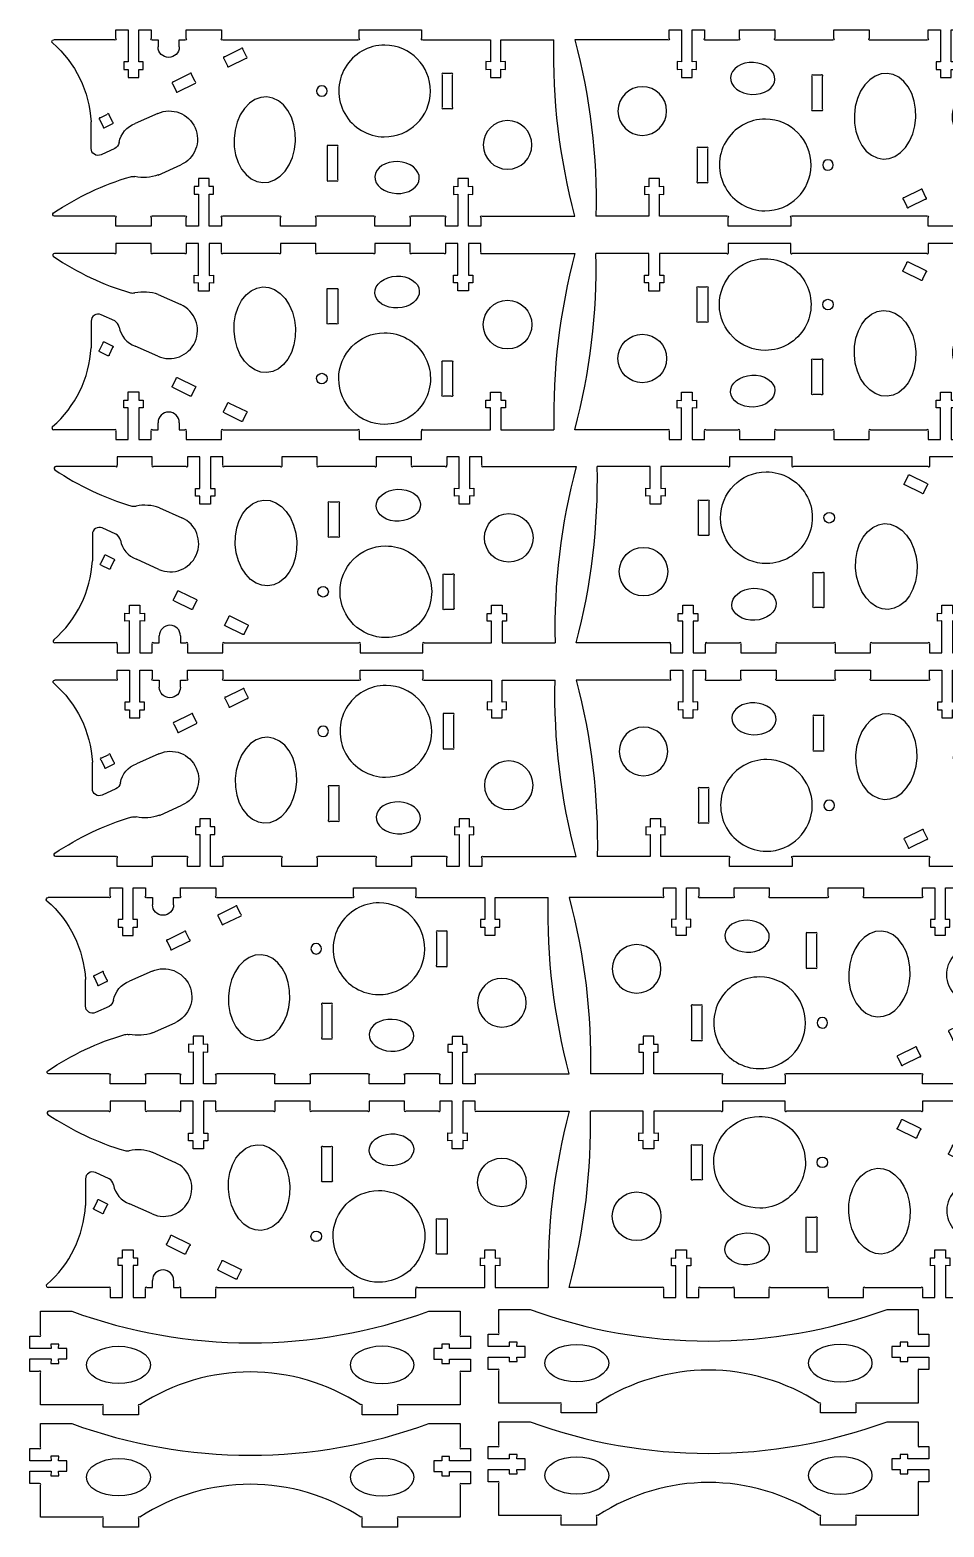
# Model space of a CAD drawing. Extents: x 127 to 2085, y -245 to 419.
# Drawn here: x 1653.5 to 1912.8, y -244.5 to 180 of the extents above; entities that cross this region are included whole.
import ezdxf

# ---------------------------------------------------------------- set-up
doc = ezdxf.new("R2010")
doc.units = 0
doc.layers.get('0').update_dxf_attribs({"linetype": 'CONTINUOUS'})
doc.layers.add('CUT', color=7, linetype='CONTINUOUS')

# ---------------------------------------------------------------- blocks, each defined once
blk = doc.blocks.new('SIDE')
at = {"layer": 'CUT', "color": 5}
for p, q in [((1473.71, -138.64), (1456.75, -138.64)), ((1484.1, -135.84), (1474.1, -135.84)), ((1474.1, -135.84), (1474.1, -138.26)), ((1484.1, -138.26), (1484.1, -135.84)), ((1493.71, -138.64), (1484.48, -138.64)), ((1497.6, -135.84), (1494.1, -135.84)), ((1494.1, -135.84), (1494.1, -138.26)), ((1497.6, -144.84), (1497.6, -135.84)), ((1504.1, -135.84), (1500.6, -135.84)), ((1500.6, -135.84), (1500.6, -144.88)), ((1504.1, -138.26), (1504.1, -135.84)), ((1520.46, -138.64), (1504.48, -138.64)), ((1530.85, -135.84), (1520.85, -135.84)), ((1520.85, -135.84), (1520.85, -138.26)), ((1530.85, -138.26), (1530.85, -135.84)), ((1547.21, -138.64), (1531.23, -138.64)), ((1557.6, -135.84), (1547.6, -135.84)), ((1547.6, -135.84), (1547.6, -138.26)), ((1557.6, -138.26), (1557.6, -135.84)), ((1567.21, -138.64), (1557.98, -138.64)), ((1571.1, -135.84), (1567.6, -135.84)), ((1567.6, -135.84), (1567.6, -138.26)), ((1571.1, -144.84), (1571.1, -135.84)), ((1577.6, -135.84), (1574.1, -135.84)), ((1574.1, -135.84), (1574.1, -144.84)), ((1577.6, -138.26), (1577.6, -135.84)), ((1496.35, -147.06), (1496.35, -144.84)), ((1496.35, -144.84), (1497.6, -144.88)), ((1497.6, -147.02), (1496.35, -147.06)), ((1497.6, -144.88), (1497.6, -144.84)), ((1497.6, -149.34), (1497.6, -147.02)), ((1500.6, -144.88), (1501.85, -144.84)), ((1501.85, -147.06), (1500.6, -147.02)), ((1500.6, -147.02), (1500.6, -149.34)), ((1501.85, -144.84), (1501.85, -147.06)), ((1569.85, -147.02), (1569.85, -144.8)), ((1569.85, -144.8), (1571.1, -144.84)), ((1571.1, -146.98), (1569.85, -147.02)), ((1571.1, -144.84), (1571.1, -144.84)), ((1571.1, -149.3), (1571.1, -146.98)), ((1574.1, -144.84), (1575.35, -144.8)), ((1575.35, -147.02), (1574.1, -146.98)), ((1574.1, -146.98), (1574.1, -149.3)), ((1575.35, -144.8), (1575.35, -147.02)), ((1486.12, -150.31), (1492.51, -153.16)), ((1500.6, -149.34), (1497.6, -149.34)), ((1574.1, -149.3), (1571.1, -149.3)), ((1473.8, -157.8), (1469.92, -156.05)), ((1467.1, -157.87), (1467.1, -165.34)), ((1467.1, -165.34), (1467.1, -165.39)), ((1486, -167.78), (1479.61, -164.93)), ((1477.6, -180.26), (1477.6, -177.94)), ((1477.6, -177.94), (1480.6, -177.94)), ((1480.6, -177.94), (1480.6, -180.26)), ((1580.35, -180.3), (1580.35, -177.98)), ((1580.35, -177.98), (1583.35, -177.98)), ((1583.35, -177.98), (1583.35, -180.3)), ((1476.35, -182.44), (1476.35, -180.22)), ((1476.35, -180.22), (1477.6, -180.26)), ((1477.6, -182.4), (1476.35, -182.44)), ((1477.6, -191.44), (1477.6, -182.4)), ((1480.6, -180.26), (1481.85, -180.22)), ((1481.85, -182.44), (1480.6, -182.4)), ((1480.6, -182.4), (1480.6, -191.44)), ((1481.85, -180.22), (1481.85, -182.44)), ((1579.1, -182.48), (1579.1, -180.26)), ((1579.1, -180.26), (1580.35, -180.3)), ((1580.35, -182.44), (1579.1, -182.48)), ((1580.35, -188.64), (1580.35, -182.44)), ((1583.35, -180.3), (1584.6, -180.26)), ((1584.6, -182.48), (1583.35, -182.44)), ((1583.35, -182.44), (1583.35, -188.64)), ((1584.6, -180.26), (1584.6, -182.48)), ((1486.1, -188.64), (1486.1, -186.64)), ((1492.1, -186.64), (1492.1, -188.64)), ((1473.71, -188.64), (1456.48, -188.64)), ((1474.1, -189.03), (1474.1, -191.44)), ((1484.1, -191.44), (1484.1, -189.03)), ((1484.48, -188.64), (1486.1, -188.64)), ((1492.1, -188.64), (1493.71, -188.64)), ((1494.1, -189.03), (1494.1, -191.44)), ((1504.1, -191.44), (1504.1, -189.03)), ((1504.48, -188.64), (1512.6, -188.64)), ((1512.6, -188.64), (1515, -188.64)), ((1515, -188.64), (1542.71, -188.64)), ((1543.1, -189.03), (1543.1, -191.44)), ((1560.85, -191.44), (1560.85, -189.03)), ((1561.23, -188.64), (1580.35, -188.64)), ((1583.35, -188.64), (1588.35, -188.64)), ((1588.35, -188.64), (1598.35, -188.64)), ((1474.1, -191.44), (1477.6, -191.44)), ((1480.6, -191.44), (1484.1, -191.44)), ((1494.1, -191.44), (1504.1, -191.44)), ((1543.1, -191.44), (1560.85, -191.44))]:
    blk.add_line(p, q, dxfattribs=at)
at = {"layer": 'CUT', "color": 1}
for p, q in [((1470.99, -163.79), (1473.09, -164.82)), ((1469.63, -166.56), (1471.73, -167.59)), ((1491.69, -173.94), (1496.49, -176.28)), ((1490.34, -176.7), (1495.13, -179.05)), ((1506.25, -181.07), (1511.05, -183.42)), ((1504.9, -183.83), (1509.69, -186.18))]:
    blk.add_line(p, q, dxfattribs=at)
at = {"layer": 'CUT', "color": 5}
blk.add_lwpolyline([(1577.98, -138.64), (1604.34, -138.64, 0.070631), (1598.35, -188.64)], format="xyb", dxfattribs=at)
at = {"layer": 'CUT', "color": 1}
for points in [[(1516.92, -172.46), (1515.21, -172.3), (1513.54, -171.69), (1511.98, -170.64), (1510.59, -169.19), (1509.42, -167.39), (1508.52, -165.33), (1507.92, -163.07), (1507.64, -160.71), (1507.69, -158.33), (1508.08, -156.03), (1508.79, -153.89), (1509.79, -151.99), (1511.04, -150.42), (1512.49, -149.23), (1514.09, -148.46), (1515.78, -148.15), (1517.49, -148.3), (1519.16, -148.91), (1520.72, -149.97), (1522.11, -151.42), (1523.28, -153.21), (1524.19, -155.27), (1524.79, -157.53), (1525.07, -159.89), (1525.01, -162.27), (1524.62, -164.58), (1523.92, -166.71), (1522.92, -168.61), (1521.67, -170.18), (1520.22, -171.38), (1518.61, -172.14)], [(1547.59, -149.9), (1547.67, -149.01), (1547.99, -148.14), (1548.53, -147.34), (1549.28, -146.61), (1550.21, -146.01), (1551.28, -145.54), (1552.45, -145.23), (1553.68, -145.08), (1554.91, -145.11), (1556.11, -145.31), (1557.21, -145.68), (1558.2, -146.2), (1559.01, -146.85), (1559.63, -147.6), (1560.03, -148.43), (1560.19, -149.31), (1560.11, -150.19), (1559.79, -151.06), (1559.25, -151.87), (1558.5, -152.59), (1557.57, -153.19), (1556.5, -153.66), (1555.33, -153.97), (1554.1, -154.12), (1552.87, -154.09), (1551.67, -153.89), (1550.56, -153.52), (1549.58, -153), (1548.77, -152.36), (1548.15, -151.6), (1547.75, -150.77)]]:
    blk.add_lwpolyline(points, close=True, dxfattribs=at)
for points in [[(1536.72, -158.64), (1534.48, -158.64, -1), (1534.1, -158.26), (1534.1, -149.02, -1), (1534.48, -148.64), (1536.72, -148.64, -1), (1537.1, -149.02), (1537.1, -158.26, -1)], [(1585.22, -165.74, -1), (1585.22, -151.95, -1)], [(1550.25, -161.14, -1), (1550.44, -187.14, -1)], [(1566.65, -178.76), (1566.65, -169.52, -1), (1567.03, -169.14), (1569.27, -169.14, -1), (1569.65, -169.52), (1569.65, -178.76, -1), (1569.27, -179.14), (1567.03, -179.14, -1)], [(1532.54, -172.64, -1), (1532.56, -175.64, -1)]]:
    blk.add_lwpolyline(points, format="xyb", close=True, dxfattribs=at)
for points in [[(1469.63, -166.56, -0.886376), (1469.52, -166.04), (1470.51, -164.03, -0.886376), (1470.99, -163.79, -0.060234)], [(1473.09, -164.82, -0.886376), (1473.2, -165.35), (1472.22, -167.36, -0.886376), (1471.73, -167.59, -0.060234)], [(1490.34, -176.7, -0.886376), (1490.23, -176.18), (1491.21, -174.17, -0.886376), (1491.69, -173.94, -0.060234)], [(1496.49, -176.28, -0.886376), (1496.6, -176.81), (1495.61, -178.82, -0.886376), (1495.13, -179.05, -0.060234)], [(1504.9, -183.83, -0.886376), (1504.78, -183.31), (1505.77, -181.3, -0.886376), (1506.25, -181.07, -0.060234)], [(1511.05, -183.42, -0.886376), (1511.16, -183.94), (1510.17, -185.95, -0.886376), (1509.69, -186.18, -0.060234)]]:
    blk.add_lwpolyline(points, format="xyb", dxfattribs=at)
at = {"layer": 'CUT', "color": 5}
for centre, radius, start, end in [((1456.75, -139.14), 0.5, 90, 236.0261), ((1500.86, -73.68), 79.44, 236.0261, 253.4772), ((1473.91, -138.45), 0.27, 225, 45), ((1484.29, -138.45), 0.27, 135, 315), ((1493.91, -138.45), 0.27, 225, 45), ((1504.29, -138.45), 0.27, 135, 315), ((1520.66, -138.45), 0.27, 225, 45), ((1531.04, -138.45), 0.27, 135, 315), ((1547.41, -138.45), 0.27, 225, 45), ((1557.79, -138.45), 0.27, 135, 315), ((1567.41, -138.45), 0.27, 225, 45), ((1577.79, -138.45), 0.27, 135, 315), ((1478.94, -145.1), 4.78, 261.9659, 276.9339), ((1482.01, -161.7), 12.1, 70.152, 101.8652), ((1469.1, -157.87), 2, 65.6938, 180), ((1489.26, -160.47), 8, 245.989, 65.989), ((1472.66, -159.94), 2.42, 10.0071, 61.9981), ((1481.93, -158.34), 6.98, 189.7158, 250.5705), ((1435.15, -163.63), 32, 311.0226, 356.8383), ((1489.1, -186.64), 3, 360, 180), ((1456.48, -188.14), 0.5, 131.0226, 270), ((1473.91, -188.83), 0.27, 315, 135), ((1484.29, -188.83), 0.27, 45, 225), ((1493.91, -188.83), 0.27, 315, 135), ((1504.29, -188.83), 0.27, 44.9922, 224.9922), ((1542.91, -188.83), 0.27, 315, 135), ((1561.04, -188.83), 0.27, 45, 225)]:
    blk.add_arc(centre, radius, start, end, dxfattribs=at)

msp = doc.modelspace()

# ---------------------------------------------------------------- linework, layer by layer
at = {"layer": 'CUT', "color": 5}
for p, q in [((1786.45, -189.48), (1786.45, -182.79)), ((1786.45, -182.79), (1795.33, -182.79)), ((1896.57, -182.79), (1905.45, -182.79)), ((1905.45, -182.79), (1905.45, -189.48))]:
    msp.add_line(p, q, dxfattribs=at)
for points in [[(1656.48, -189.99), (1656.48, -183.31), (1665.35, -183.31)], [(1766.6, -183.31), (1775.47, -183.31), (1775.47, -189.99)], [(1659.48, -196.87), (1659.44, -198.12), (1661.66, -198.12), (1661.62, -196.87), (1663.94, -196.87), (1663.94, -193.87), (1661.62, -193.87), (1661.66, -192.62), (1659.44, -192.62), (1659.48, -193.87), (1653.48, -193.87), (1653.48, -190.37), (1656.1, -190.37)], [(1775.86, -190.38), (1778.47, -190.38), (1778.47, -193.88), (1772.47, -193.88), (1772.51, -192.63), (1770.29, -192.63), (1770.33, -193.88), (1768.01, -193.88), (1768.01, -196.88), (1770.33, -196.88), (1770.29, -198.13), (1772.51, -198.13), (1772.47, -196.88), (1778.47, -196.88), (1778.47, -200.38), (1775.86, -200.38)], [(1789.45, -196.36), (1789.41, -197.61), (1791.63, -197.61), (1791.59, -196.36), (1793.91, -196.36), (1793.91, -193.36), (1791.59, -193.36), (1791.63, -192.11), (1789.41, -192.11), (1789.45, -193.36), (1783.45, -193.36), (1783.45, -189.86), (1786.07, -189.86)], [(1905.83, -189.86), (1908.45, -189.86), (1908.45, -193.36), (1902.45, -193.36), (1902.49, -192.11), (1900.27, -192.11), (1900.31, -193.36), (1897.99, -193.36), (1897.99, -196.36), (1900.31, -196.36), (1900.27, -197.61), (1902.49, -197.61), (1902.45, -196.36), (1908.45, -196.36), (1908.45, -199.86), (1905.83, -199.86)], [(1656.1, -200.37), (1653.48, -200.37), (1653.48, -196.87), (1659.48, -196.87)], [(1786.07, -199.86), (1783.45, -199.86), (1783.45, -196.36), (1789.45, -196.36)], [(1673.84, -209.87), (1656.48, -209.87), (1656.48, -200.76)], [(1775.47, -200.76), (1775.48, -209.87), (1758.11, -209.87)], [(1803.82, -209.36), (1786.45, -209.36), (1786.45, -200.24)], [(1905.45, -200.24), (1905.45, -209.36), (1888.08, -209.36)], [(1684.23, -210.26), (1684.23, -212.67), (1674.23, -212.67), (1674.23, -210.26)], [(1757.73, -210.26), (1757.73, -212.67), (1747.73, -212.67), (1747.73, -210.26)], [(1814.2, -209.74), (1814.2, -212.16), (1804.2, -212.16), (1804.2, -209.74)], [(1887.7, -209.74), (1887.7, -212.16), (1877.7, -212.16), (1877.7, -209.74)], [(1656.48, -221.84), (1656.48, -215.16), (1665.35, -215.16)], [(1766.6, -215.16), (1775.47, -215.16), (1775.47, -221.84)], [(1786.45, -221.33), (1786.45, -214.65), (1795.33, -214.65)], [(1896.57, -214.65), (1905.45, -214.65), (1905.45, -221.33)], [(1659.48, -228.72), (1659.44, -229.97), (1661.66, -229.97), (1661.62, -228.72), (1663.94, -228.72), (1663.94, -225.72), (1661.62, -225.72), (1661.66, -224.47), (1659.44, -224.47), (1659.48, -225.72), (1653.48, -225.72), (1653.48, -222.22), (1656.1, -222.22)], [(1775.86, -222.23), (1778.47, -222.23), (1778.47, -225.73), (1772.47, -225.73), (1772.51, -224.48), (1770.29, -224.48), (1770.33, -225.73), (1768.01, -225.73), (1768.01, -228.73), (1770.33, -228.73), (1770.29, -229.98), (1772.51, -229.98), (1772.47, -228.73), (1778.47, -228.73), (1778.47, -232.23), (1775.86, -232.23)], [(1789.45, -228.21), (1789.41, -229.46), (1791.63, -229.46), (1791.59, -228.21), (1793.91, -228.21), (1793.91, -225.21), (1791.59, -225.21), (1791.63, -223.96), (1789.41, -223.96), (1789.45, -225.21), (1783.45, -225.21), (1783.45, -221.71), (1786.07, -221.71)], [(1905.83, -221.71), (1908.45, -221.71), (1908.45, -225.21), (1902.45, -225.21), (1902.49, -223.96), (1900.27, -223.96), (1900.31, -225.21), (1897.99, -225.21), (1897.99, -228.21), (1900.31, -228.21), (1900.27, -229.46), (1902.49, -229.46), (1902.45, -228.21), (1908.45, -228.21), (1908.45, -231.71), (1905.83, -231.71)], [(1656.1, -232.22), (1653.48, -232.22), (1653.48, -228.72), (1659.48, -228.72)], [(1786.07, -231.71), (1783.45, -231.71), (1783.45, -228.21), (1789.45, -228.21)], [(1673.84, -241.73), (1656.48, -241.72), (1656.48, -232.61)], [(1775.47, -232.61), (1775.48, -241.72), (1758.11, -241.73)], [(1803.82, -241.21), (1786.45, -241.21), (1786.45, -232.09)], [(1905.45, -232.09), (1905.45, -241.21), (1888.08, -241.21)], [(1814.2, -241.59), (1814.2, -244.01), (1804.2, -244.01), (1804.2, -241.59)], [(1887.7, -241.59), (1887.7, -244.01), (1877.7, -244.01), (1877.7, -241.59)], [(1684.23, -242.11), (1684.23, -244.52), (1674.23, -244.52), (1674.23, -242.11)], [(1757.73, -242.11), (1757.73, -244.52), (1747.73, -244.52), (1747.73, -242.11)]]:
    msp.add_lwpolyline(points, dxfattribs=at)
for points in [[(1775.47, -189.99, 1), (1775.86, -190.38, 0.000005), (1775.86, -190.38)], [(1905.45, -189.48, 1), (1905.83, -189.86, 0.000005), (1905.83, -189.86)], [(1775.86, -200.38, 1), (1775.47, -200.76, 0.000013), (1775.47, -200.76)], [(1905.83, -199.86, 1), (1905.45, -200.24, 0.000013), (1905.45, -200.24)], [(1775.47, -221.84, 1), (1775.86, -222.23, 0.000005), (1775.86, -222.23)], [(1905.45, -221.33, 1), (1905.83, -221.71, 0.000005), (1905.83, -221.71)], [(1775.86, -232.23, 1), (1775.47, -232.61, 0.000013), (1775.47, -232.61)], [(1905.83, -231.71, 1), (1905.45, -232.09, 0.000013), (1905.45, -232.09)]]:
    msp.add_lwpolyline(points, format="xyb", dxfattribs=at)
at = {"layer": 'CUT', "color": 1}
for points in [[(1669.53, -198.56), (1669.7, -197.53), (1670.22, -196.53), (1671.06, -195.61), (1672.18, -194.81), (1673.56, -194.15), (1675.13, -193.66), (1676.83, -193.36), (1678.6, -193.26), (1680.37, -193.36), (1682.07, -193.66), (1683.64, -194.15), (1685.01, -194.81), (1686.14, -195.61), (1686.98, -196.53), (1687.49, -197.53), (1687.67, -198.56), (1687.49, -199.59), (1686.98, -200.59), (1686.14, -201.5), (1685.01, -202.31), (1683.64, -202.97), (1682.07, -203.46), (1680.37, -203.76), (1678.6, -203.86), (1676.83, -203.76), (1675.13, -203.46), (1673.56, -202.97), (1672.18, -202.31), (1671.06, -201.5), (1670.22, -200.59), (1669.7, -199.59)], [(1761.74, -196.53), (1760.9, -195.61), (1759.77, -194.81), (1758.4, -194.15), (1756.83, -193.66), (1755.13, -193.36), (1753.36, -193.26), (1751.59, -193.36), (1749.89, -193.66), (1748.32, -194.15), (1746.94, -194.81), (1745.82, -195.61), (1744.98, -196.53), (1744.46, -197.53), (1744.29, -198.56), (1744.46, -199.59), (1744.98, -200.59), (1745.82, -201.5), (1746.94, -202.31), (1748.32, -202.97), (1749.89, -203.46), (1751.59, -203.76), (1753.36, -203.86), (1755.13, -203.76), (1756.83, -203.46), (1758.4, -202.97), (1759.77, -202.31), (1760.9, -201.5), (1761.74, -200.59), (1762.25, -199.59), (1762.43, -198.56), (1762.25, -197.53)], [(1800.19, -196.02), (1801.03, -195.1), (1802.16, -194.3), (1803.53, -193.64), (1805.1, -193.15), (1806.8, -192.85), (1808.57, -192.74), (1810.34, -192.85), (1812.04, -193.15), (1813.61, -193.64), (1814.98, -194.3), (1816.11, -195.1), (1816.95, -196.02), (1817.47, -197.01), (1817.64, -198.05), (1817.47, -199.08), (1816.95, -200.07), (1816.11, -200.99), (1814.98, -201.79), (1813.61, -202.45), (1812.04, -202.94), (1810.34, -203.25), (1808.57, -203.35), (1806.8, -203.25), (1805.1, -202.94), (1803.53, -202.45), (1802.16, -201.79), (1801.03, -200.99), (1800.19, -200.07), (1799.67, -199.08), (1799.5, -198.05), (1799.67, -197.01)], [(1891.71, -196.02), (1890.87, -195.1), (1889.74, -194.3), (1888.37, -193.64), (1886.8, -193.15), (1885.1, -192.85), (1883.33, -192.74), (1881.56, -192.85), (1879.86, -193.15), (1878.29, -193.64), (1876.92, -194.3), (1875.79, -195.1), (1874.95, -196.02), (1874.43, -197.01), (1874.26, -198.05), (1874.43, -199.08), (1874.95, -200.07), (1875.79, -200.99), (1876.92, -201.79), (1878.29, -202.45), (1879.86, -202.94), (1881.56, -203.25), (1883.33, -203.35), (1885.1, -203.25), (1886.8, -202.94), (1888.37, -202.45), (1889.74, -201.79), (1890.87, -200.99), (1891.71, -200.07), (1892.23, -199.08), (1892.4, -198.05), (1892.23, -197.01)], [(1817.47, -230.93), (1816.95, -231.93), (1816.11, -232.84), (1814.98, -233.65), (1813.61, -234.3), (1812.04, -234.79), (1810.34, -235.1), (1808.57, -235.2), (1806.8, -235.1), (1805.1, -234.79), (1803.53, -234.3), (1802.16, -233.65), (1801.03, -232.84), (1800.19, -231.93), (1799.67, -230.93), (1799.5, -229.9), (1799.67, -228.86), (1800.19, -227.87), (1801.03, -226.95), (1802.16, -226.15), (1803.53, -225.49), (1805.1, -225), (1806.8, -224.7), (1808.57, -224.6), (1810.34, -224.7), (1812.04, -225), (1813.61, -225.49), (1814.98, -226.15), (1816.11, -226.95), (1816.95, -227.87), (1817.47, -228.86), (1817.64, -229.9)], [(1874.43, -230.93), (1874.95, -231.93), (1875.79, -232.84), (1876.92, -233.65), (1878.29, -234.3), (1879.86, -234.79), (1881.56, -235.1), (1883.33, -235.2), (1885.1, -235.1), (1886.8, -234.79), (1888.37, -234.3), (1889.74, -233.65), (1890.87, -232.84), (1891.71, -231.93), (1892.23, -230.93), (1892.4, -229.9), (1892.23, -228.86), (1891.71, -227.87), (1890.87, -226.95), (1889.74, -226.15), (1888.37, -225.49), (1886.8, -225), (1885.1, -224.7), (1883.33, -224.6), (1881.56, -224.7), (1879.86, -225), (1878.29, -225.49), (1876.92, -226.15), (1875.79, -226.95), (1874.95, -227.87), (1874.43, -228.86), (1874.26, -229.9)], [(1670.22, -228.38), (1671.06, -227.47), (1672.18, -226.66), (1673.56, -226), (1675.13, -225.51), (1676.83, -225.21), (1678.6, -225.11), (1680.37, -225.21), (1682.07, -225.51), (1683.64, -226), (1685.01, -226.66), (1686.14, -227.47), (1686.98, -228.38), (1687.49, -229.38), (1687.67, -230.41), (1687.49, -231.45), (1686.98, -232.44), (1686.14, -233.36), (1685.01, -234.16), (1683.64, -234.82), (1682.07, -235.31), (1680.37, -235.61), (1678.6, -235.71), (1676.83, -235.61), (1675.13, -235.31), (1673.56, -234.82), (1672.18, -234.16), (1671.06, -233.36), (1670.22, -232.44), (1669.7, -231.44), (1669.53, -230.41), (1669.7, -229.38)], [(1746.94, -234.16), (1748.32, -234.82), (1749.89, -235.31), (1751.59, -235.61), (1753.36, -235.71), (1755.13, -235.61), (1756.83, -235.31), (1758.4, -234.82), (1759.77, -234.16), (1760.9, -233.36), (1761.74, -232.44), (1762.25, -231.44), (1762.43, -230.41), (1762.25, -229.38), (1761.74, -228.38), (1760.9, -227.47), (1759.77, -226.66), (1758.4, -226), (1756.83, -225.51), (1755.13, -225.21), (1753.36, -225.11), (1751.59, -225.21), (1749.89, -225.51), (1748.32, -226), (1746.94, -226.66), (1745.82, -227.47), (1744.98, -228.38), (1744.46, -229.38), (1744.29, -230.41), (1744.46, -231.45), (1744.98, -232.44), (1745.82, -233.36)]]:
    msp.add_lwpolyline(points, close=True, dxfattribs=at)
at = {"layer": 'CUT', "color": 5}
for centre, radius, start, end in [((1715.98, -45.05), 147.24, 249.8895, 290.1105), ((1845.95, -44.54), 147.24, 249.8895, 290.1105), ((1656.29, -190.18), 0.27, 224.9992, 44.9991), ((1786.26, -189.67), 0.27, 224.9992, 44.9991), ((1656.29, -200.56), 0.27, 314.9992, 134.9991), ((1715.98, -257.94), 57.39, 56.8703, 123.1303), ((1786.26, -200.05), 0.27, 314.9992, 134.9991), ((1845.95, -257.42), 57.39, 56.8703, 123.1303), ((1674.04, -210.07), 0.27, 315.0506, 134.8488), ((1684.42, -210.07), 0.27, 45.0001, 225), ((1747.54, -210.07), 0.27, 315.0001, 135), ((1757.92, -210.07), 0.27, 45.0087, 224.9972), ((1804.01, -209.55), 0.27, 315.0506, 134.8488), ((1814.39, -209.55), 0.27, 45.0001, 225), ((1877.51, -209.55), 0.27, 315.0001, 135), ((1887.89, -209.55), 0.27, 45.0087, 224.9972), ((1715.98, -76.9), 147.24, 249.8895, 290.1105), ((1845.95, -76.39), 147.24, 249.8895, 290.1105), ((1656.29, -222.03), 0.27, 224.9992, 44.9991), ((1786.26, -221.52), 0.27, 224.9992, 44.9991), ((1656.29, -232.42), 0.27, 314.9992, 134.9991), ((1715.98, -289.79), 57.39, 56.8703, 123.1303), ((1786.26, -231.9), 0.27, 314.9992, 134.9991), ((1845.95, -289.28), 57.39, 56.8703, 123.1303), ((1674.04, -241.92), 0.27, 315.0506, 134.8488), ((1684.42, -241.92), 0.27, 45.0001, 225), ((1747.54, -241.92), 0.27, 315.0001, 135), ((1757.92, -241.92), 0.27, 45.0087, 224.9972), ((1804.01, -241.4), 0.27, 315.0506, 134.8488), ((1814.39, -241.4), 0.27, 45.0001, 225), ((1877.51, -241.4), 0.27, 315.0001, 135), ((1887.89, -241.4), 0.27, 45.0087, 224.9972)]:
    msp.add_arc(centre, radius, start, end, dxfattribs=at)

# ---------------------------------------------------------------- block references
at = {"linetype": 'BYBLOCK', "xscale": -1, "rotation": 180}
for p in [(203.73, -11.47), (204.08, -193.03), (202.13, -254.69)]:
    msp.add_blockref('SIDE', p, dxfattribs=at)
at = {"linetype": 'BYBLOCK', "xscale": -1}
for p in [(3412.38, 315.82), (3412.73, 134.25), (3410.78, 72.6)]:
    msp.add_blockref('SIDE', p, dxfattribs=at)
at = {"linetype": 'BYBLOCK'}
for p in [(203.73, 255.26), (204.08, 194.81), (202.13, 12.04)]:
    msp.add_blockref('SIDE', p, dxfattribs=at)
at = {"linetype": 'BYBLOCK', "rotation": 180}
for p in [(3412.38, -72.03), (3412.73, -132.47), (3410.78, -315.25)]:
    msp.add_blockref('SIDE', p, dxfattribs=at)

doc.saveas('drawing.dxf')
